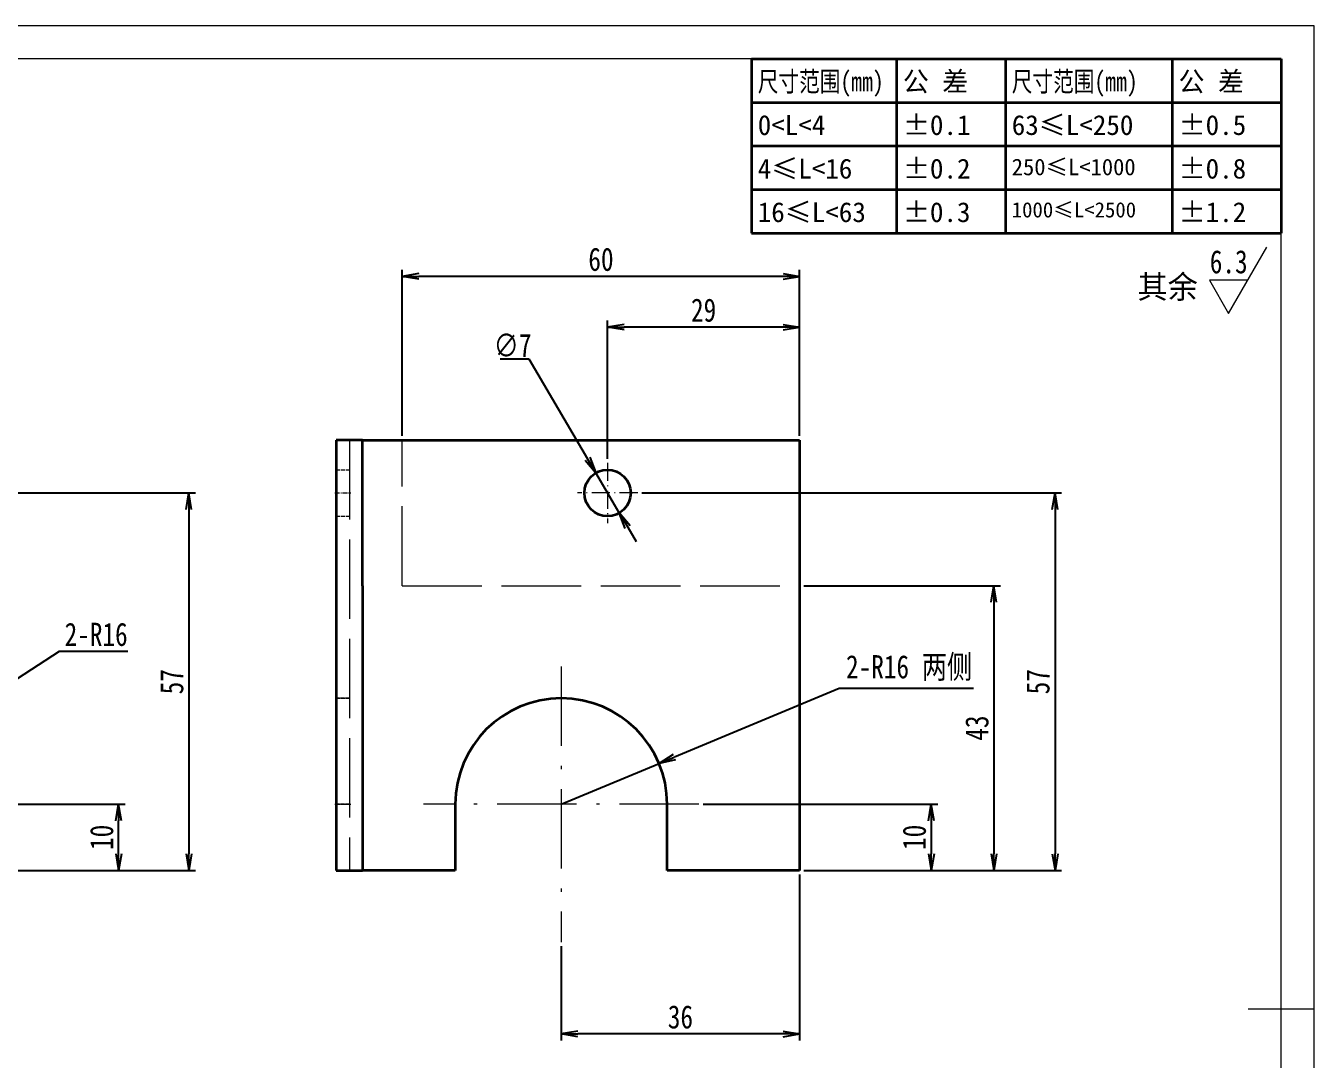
# Model space of a CAD drawing. Header units: millimetres. Extents: x -15766 to 80009, y -9701 to 15159.
# Drawn here: x -10473.3 to -10278.7, y 11274.9 to 11431.1 of the extents above; entities that cross this region are included whole.
import ezdxf
from ezdxf.enums import TextEntityAlignment as Align

# ---------------------------------------------------------------- set-up
doc = ezdxf.new("R2010")
doc.units = ezdxf.units.MM
for name, pattern in [('CENTER-HOKUTO_1', [16, 13, -1, 1, -1]), ('DASHDOT', [18.5, 12, -3, 0.5, -3]), ('DASHED', [15, 12, -3]), ('HIDDEN-HOKUTO_1', [2, 1, -1])]:
    doc.linetypes.add(name, pattern=pattern)
doc.layers.get('DEFPOINTS').update_dxf_attribs({"lineweight": 18})
for name, color, linetype, lineweight in [('AM_7', 2, 'CENTER-HOKUTO_1', 18), ('AM_HID', 1, 'HIDDEN-HOKUTO_1', 18), ('AM_VIS', 7, 'Continuous', 18), ('CDRAFT0', 7, 'Continuous', 18), ('DIM', 253, 'Continuous', 20), ('title_frame', 7, 'Continuous', 18), ('word_dim', 9, 'Continuous', 18), ('尺寸线层', 3, 'Continuous', 18), ('粗实线层', 7, 'Continuous', 35), ('粗实线层_1', 7, 'Continuous', 15)]:
    doc.layers.add(name, color=color, linetype=linetype, lineweight=lineweight)
doc.styles.add('DIM', font='', dxfattribs={"width": 0.8})
doc.styles.get('DIM').set_extended_font_data('NSimSun')
doc.dimstyles.new('1-1$0', dxfattribs={"dimtxt": 3.5, "dimasz": 2.5, "dimexe": 1, "dimexo": 0.625, "dimgap": 0.8, "dimtad": 1, "dimdsep": 46, "dimtxsty": 'DIM', "dimblk": 'OPEN', "dimcen": 0, "dimdle": 5, "dimclrd": 256, "dimclre": 256, "dimclrt": 3, "dimazin": 3, "dimtfac": 0.5, "dimtmove": 0, "dimatfit": 3, "dimldrblk": 'OPEN', "dimfxl": 0, "dimtolj": 1, "dimarcsym": 0})
doc.dimstyles.new('1-1$3', dxfattribs={"dimtxt": 3.5, "dimasz": 2.5, "dimexe": 1, "dimexo": 0.625, "dimgap": 0.3, "dimtad": 1, "dimtih": 1, "dimtoh": 1, "dimdsep": 46, "dimtxsty": 'DIM', "dimblk": 'OPEN', "dimcen": 0, "dimdle": 5, "dimclrd": 256, "dimclre": 256, "dimclrt": 3, "dimazin": 3, "dimtfac": 0.5, "dimtmove": 0, "dimatfit": 3, "dimldrblk": 'OPEN', "dimfxl": 0, "dimtolj": 1, "dimarcsym": 0})
doc.dimstyles.new('1-1$4', dxfattribs={"dimtxt": 3.5, "dimasz": 2.5, "dimexe": 1, "dimexo": 0.625, "dimgap": 0.8, "dimtad": 1, "dimtih": 1, "dimtoh": 1, "dimzin": 12, "dimdsep": 46, "dimtxsty": 'DIM', "dimblk": 'OPEN', "dimcen": 0, "dimdle": 5, "dimclrd": 256, "dimclre": 256, "dimclrt": 3, "dimazin": 3, "dimtfac": 0.5, "dimtmove": 0, "dimatfit": 3, "dimldrblk": 'OPEN', "dimfxl": 0, "dimtolj": 1, "dimarcsym": 0})

# ---------------------------------------------------------------- blocks, each defined once
blk = doc.blocks.new('*X3')
at = {"layer": 'CDRAFT0'}
for p, q in [((420, 297), (0, 297)), ((420, 0), (420, 297))]:
    blk.add_line(p, q, dxfattribs=at)
at = {"layer": '粗实线层_1'}
for p, q in [((415, 292), (25, 292)), ((415, 5), (415, 292)), ((420, 148.5), (410, 148.5))]:
    blk.add_line(p, q, dxfattribs=at)
blk = doc.blocks.new('自由公差_1')
at = {"layer": '粗实线层'}
for p, q in [((-80, 0), (0, 0)), ((-80, 0), (-80, -26.3)), ((-58.08, 0), (-58.08, -26.3)), ((-41.64, 0), (-41.64, -26.3)), ((-16.44, 0), (-16.44, -26.3)), ((0, 0), (0, -26.3)), ((-80, -6.58), (0, -6.58)), ((-80, -13.15), (0, -13.15)), ((-80, -19.73), (0, -19.73)), ((-80, -26.3), (0, -26.3))]:
    blk.add_line(p, q, dxfattribs=at)
at = {"layer": '尺寸线层', "linetype": 'Continuous', "attachment_point": 1, "line_spacing_factor": 0.9}
for s, insert, char_height, width in [('{\\W0.8;尺寸范围(mm)}', (-79.04, -1.92), 3, 22.6032), ('公 差', (-57.12, -1.92), 3, 22.6032), ('{\\W0.8;尺寸范围(mm)}', (-40.68, -1.92), 3, 22.6032), ('公 差', (-15.48, -1.92), 3, 22.6032), ('0<L<4', (-79.04, -8.49), 3, 22.6032), ('%%P0.1', (-57.12, -8.49), 3, 12.7119), ('63≤L<250', (-40.68, -8.49), 3, 22.6032), ('%%P0.5', (-15.48, -8.49), 3, 12.5771), ('4≤L<16', (-79.04, -15.07), 3, 22.6032), ('%%P0.2', (-57.12, -15.07), 3, 12.4769), ('250≤L<1000', (-40.68, -15.07), 2.5, 22.6032), ('%%P0.8', (-15.48, -15.07), 3, 13.0759), ('%%P0.3', (-57.12, -21.64), 3, 12.7119), ('%%P1.2', (-15.48, -21.64), 3, 12.8764), ('16≤L<63', (-79.04, -21.64), 3, 22.6032), ('1000≤L<2500', (-40.68, -21.64), 2.3, 22.6032)]:
    blk.add_mtext(s, dxfattribs=dict(at, insert=insert, char_height=char_height, width=width))
blk = doc.blocks.new('_OPEN')
at = {"color": 0, "linetype": 'ByBlock', "lineweight": -2}
for p, q in [((-1, 0.166667), (0, 0)), ((-1, -0.166667), (0, 0)), ((0, 0), (-1, 0))]:
    blk.add_line(p, q, dxfattribs=at)
blk = doc.blocks.new('*D72')
at = {"layer": 'DEFPOINTS', "color": 0, "transparency": 16777216}
for p in [(-10356.45, 11303.56), (-10392.45, 11292.76), (-10392.45, 11278.88)]:
    blk.add_point(p, dxfattribs=at)
at = {"layer": 'DIM', "linetype": 'Continuous', "lineweight": -2, "transparency": 16777216}
for p, q in [((-10356.45, 11302.93), (-10356.45, 11277.88)), ((-10392.45, 11292.13), (-10392.45, 11277.88)), ((-10358.95, 11278.88), (-10389.95, 11278.88))]:
    blk.add_line(p, q, dxfattribs=at)
at = {"layer": 'DIM', "lineweight": -2, "transparency": 16777216, "xscale": 2.5, "yscale": 2.5, "zscale": 2.5, "rotation": 180}
blk.add_blockref('_OPEN', (-10392.45, 11278.88), dxfattribs=at)
at = {"layer": 'DIM', "lineweight": -2, "transparency": 16777216, "xscale": 2.5, "yscale": 2.5, "zscale": 2.5}
blk.add_blockref('_OPEN', (-10356.45, 11278.88), dxfattribs=at)
at = {"layer": 'DIM', "color": 3, "transparency": 16777216, "insert": (-10374.45, 11281.43), "char_height": 3.5, "attachment_point": 5, "style": 'DIM'}
blk.add_mtext('\\A1;36', dxfattribs=at)
blk = doc.blocks.new('*D73')
at = {"layer": 'DEFPOINTS', "color": 0, "transparency": 16777216}
for p in [(-10371.65, 11313.56), (-10356.45, 11303.56), (-10336.56, 11303.56)]:
    blk.add_point(p, dxfattribs=at)
at = {"layer": 'DIM', "linetype": 'Continuous', "lineweight": -2, "transparency": 16777216}
for p, q in [((-10371.02, 11313.56), (-10335.56, 11313.56)), ((-10336.56, 11311.06), (-10336.56, 11306.06)), ((-10355.82, 11303.56), (-10335.56, 11303.56))]:
    blk.add_line(p, q, dxfattribs=at)
at = {"layer": 'DIM', "lineweight": -2, "transparency": 16777216, "xscale": 2.5, "yscale": 2.5, "zscale": 2.5}
for p, rotation in [((-10336.56, 11313.56), 90), ((-10336.56, 11303.56), 270)]:
    blk.add_blockref('_OPEN', p, dxfattribs=dict(at, rotation=rotation))
at = {"layer": 'DIM', "color": 3, "transparency": 16777216, "insert": (-10339.11, 11308.56), "char_height": 3.5, "attachment_point": 5, "rotation": 90, "style": 'DIM'}
blk.add_mtext('\\A1;10', dxfattribs=at)
blk = doc.blocks.new('*D74')
at = {"layer": 'DEFPOINTS', "color": 0, "transparency": 16777216}
for p in [(-10377.68, 11319.71), (-10392.45, 11313.56)]:
    blk.add_point(p, dxfattribs=at)
at = {"layer": 'DIM', "linetype": 'Continuous', "lineweight": -2, "transparency": 16777216}
for p, q in [((-10350.48, 11331.05), (-10375.37, 11320.68)), ((-10330.2, 11331.05), (-10350.48, 11331.05)), ((-10392.45, 11313.56), (-10377.68, 11319.71))]:
    blk.add_line(p, q, dxfattribs=at)
at = {"layer": 'DIM', "lineweight": -2, "transparency": 16777216, "xscale": 2.5, "yscale": 2.5, "zscale": 2.5, "rotation": 202.6273037902984}
blk.add_blockref('_OPEN', (-10377.68, 11319.71), dxfattribs=at)
at = {"layer": 'DIM', "color": 3, "transparency": 16777216, "insert": (-10339.91, 11334.13), "char_height": 3.5, "attachment_point": 5, "style": 'DIM'}
blk.add_mtext('\\A1;2-R16 两侧', dxfattribs=at)
blk = doc.blocks.new('*D75')
at = {"layer": 'DEFPOINTS', "color": 0, "transparency": 16777216}
for p in [(-10385.45, 11385.6), (-10356.45, 11368.56), (-10385.45, 11365.11)]:
    blk.add_point(p, dxfattribs=at)
at = {"layer": 'DIM', "linetype": 'Continuous', "lineweight": -2, "transparency": 16777216}
for p, q in [((-10385.45, 11365.73), (-10385.45, 11386.6)), ((-10358.95, 11385.6), (-10382.95, 11385.6)), ((-10356.45, 11369.18), (-10356.45, 11386.6))]:
    blk.add_line(p, q, dxfattribs=at)
at = {"layer": 'DIM', "lineweight": -2, "transparency": 16777216, "xscale": 2.5, "yscale": 2.5, "zscale": 2.5, "rotation": 180}
blk.add_blockref('_OPEN', (-10385.45, 11385.6), dxfattribs=at)
at = {"layer": 'DIM', "lineweight": -2, "transparency": 16777216, "xscale": 2.5, "yscale": 2.5, "zscale": 2.5}
blk.add_blockref('_OPEN', (-10356.45, 11385.6), dxfattribs=at)
at = {"layer": 'DIM', "color": 3, "transparency": 16777216, "insert": (-10370.95, 11388.15), "char_height": 3.5, "attachment_point": 5, "style": 'DIM'}
blk.add_mtext('\\A1;29', dxfattribs=at)
blk = doc.blocks.new('*D76')
at = {"layer": 'DEFPOINTS', "color": 0, "transparency": 16777216}
for p in [(-10380.9, 11360.56), (-10356.45, 11303.56), (-10317.88, 11303.56)]:
    blk.add_point(p, dxfattribs=at)
at = {"layer": 'DIM', "linetype": 'Continuous', "lineweight": -2, "transparency": 16777216}
for p, q in [((-10380.27, 11360.56), (-10316.88, 11360.56)), ((-10317.88, 11358.06), (-10317.88, 11306.06)), ((-10355.82, 11303.56), (-10316.88, 11303.56))]:
    blk.add_line(p, q, dxfattribs=at)
at = {"layer": 'DIM', "lineweight": -2, "transparency": 16777216, "xscale": 2.5, "yscale": 2.5, "zscale": 2.5}
for p, rotation in [((-10317.88, 11360.56), 90), ((-10317.88, 11303.56), 270)]:
    blk.add_blockref('_OPEN', p, dxfattribs=dict(at, rotation=rotation))
at = {"layer": 'DIM', "color": 3, "transparency": 16777216, "insert": (-10320.43, 11332.06), "char_height": 3.5, "attachment_point": 5, "rotation": 90, "style": 'DIM'}
blk.add_mtext('\\A1;57', dxfattribs=at)
blk = doc.blocks.new('*D77')
at = {"layer": 'DEFPOINTS', "color": 0, "transparency": 16777216}
for p in [(-10356.45, 11346.56), (-10355.82, 11303.56), (-10327.11, 11303.56)]:
    blk.add_point(p, dxfattribs=at)
at = {"layer": 'DIM', "linetype": 'Continuous', "lineweight": -2, "transparency": 16777216}
for p, q in [((-10355.82, 11346.56), (-10326.11, 11346.56)), ((-10327.11, 11344.06), (-10327.11, 11306.06)), ((-10355.2, 11303.56), (-10326.11, 11303.56))]:
    blk.add_line(p, q, dxfattribs=at)
at = {"layer": 'DIM', "lineweight": -2, "transparency": 16777216, "xscale": 2.5, "yscale": 2.5, "zscale": 2.5}
for p, rotation in [((-10327.11, 11346.56), 90), ((-10327.11, 11303.56), 270)]:
    blk.add_blockref('_OPEN', p, dxfattribs=dict(at, rotation=rotation))
at = {"layer": 'DIM', "color": 3, "transparency": 16777216, "insert": (-10329.66, 11325.06), "char_height": 3.5, "attachment_point": 5, "rotation": 90, "style": 'DIM'}
blk.add_mtext('\\A1;43', dxfattribs=at)
blk = doc.blocks.new('*D78')
at = {"layer": 'DEFPOINTS', "color": 0, "transparency": 16777216}
for p in [(-10416.45, 11393.27), (-10416.45, 11368.56), (-10356.45, 11368.56)]:
    blk.add_point(p, dxfattribs=at)
at = {"layer": 'DIM', "linetype": 'Continuous', "lineweight": -2, "transparency": 16777216}
for p, q in [((-10416.45, 11369.18), (-10416.45, 11394.27)), ((-10358.95, 11393.27), (-10413.95, 11393.27)), ((-10356.45, 11369.18), (-10356.45, 11394.27))]:
    blk.add_line(p, q, dxfattribs=at)
at = {"layer": 'DIM', "lineweight": -2, "transparency": 16777216, "xscale": 2.5, "yscale": 2.5, "zscale": 2.5, "rotation": 180}
blk.add_blockref('_OPEN', (-10416.45, 11393.27), dxfattribs=at)
at = {"layer": 'DIM', "lineweight": -2, "transparency": 16777216, "xscale": 2.5, "yscale": 2.5, "zscale": 2.5}
blk.add_blockref('_OPEN', (-10356.45, 11393.27), dxfattribs=at)
at = {"layer": 'DIM', "color": 3, "transparency": 16777216, "insert": (-10386.45, 11395.82), "char_height": 3.5, "attachment_point": 5, "style": 'DIM'}
blk.add_mtext('\\A1;60', dxfattribs=at)
blk = doc.blocks.new('*D81')
at = {"layer": 'DEFPOINTS', "color": 0, "transparency": 16777216}
for p in [(-10482.92, 11313.56), (-10459.29, 11313.56), (-10477.72, 11303.56)]:
    blk.add_point(p, dxfattribs=at)
at = {"layer": 'DIM', "linetype": 'Continuous', "lineweight": -2, "transparency": 16777216}
for p, q in [((-10482.29, 11313.56), (-10458.29, 11313.56)), ((-10459.29, 11306.06), (-10459.29, 11311.06)), ((-10477.09, 11303.56), (-10458.29, 11303.56))]:
    blk.add_line(p, q, dxfattribs=at)
at = {"layer": 'DIM', "lineweight": -2, "transparency": 16777216, "xscale": 2.5, "yscale": 2.5, "zscale": 2.5}
for p, rotation in [((-10459.29, 11313.56), 90), ((-10459.29, 11303.56), 270)]:
    blk.add_blockref('_OPEN', p, dxfattribs=dict(at, rotation=rotation))
at = {"layer": 'DIM', "color": 3, "transparency": 16777216, "insert": (-10461.84, 11308.56), "char_height": 3.5, "attachment_point": 5, "rotation": 90, "style": 'DIM'}
blk.add_mtext('\\A1;10', dxfattribs=at)
blk = doc.blocks.new('*D82')
at = {"layer": 'DEFPOINTS', "color": 0, "transparency": 16777216}
for p in [(-10490.31, 11322.29), (-10503.72, 11313.56)]:
    blk.add_point(p, dxfattribs=at)
at = {"layer": 'DIM', "linetype": 'Continuous', "lineweight": -2, "transparency": 16777216}
for p, q in [((-10468.29, 11336.64), (-10488.22, 11323.66)), ((-10457.91, 11336.64), (-10468.29, 11336.64)), ((-10503.72, 11313.56), (-10490.31, 11322.29))]:
    blk.add_line(p, q, dxfattribs=at)
at = {"layer": 'DIM', "lineweight": -2, "transparency": 16777216, "xscale": 2.5, "yscale": 2.5, "zscale": 2.5, "rotation": 213.0849676556087}
blk.add_blockref('_OPEN', (-10490.31, 11322.29), dxfattribs=at)
at = {"layer": 'DIM', "color": 3, "transparency": 16777216, "insert": (-10462.69, 11339.19), "char_height": 3.5, "attachment_point": 5, "style": 'DIM'}
blk.add_mtext('\\A1;2-R16', dxfattribs=at)
blk = doc.blocks.new('*D84')
at = {"layer": 'DEFPOINTS', "color": 0, "transparency": 16777216}
for p in [(-10498.17, 11360.56), (-10477.09, 11303.56), (-10448.7, 11303.56)]:
    blk.add_point(p, dxfattribs=at)
at = {"layer": 'DIM', "linetype": 'Continuous', "lineweight": -2, "transparency": 16777216}
for p, q in [((-10497.54, 11360.56), (-10447.7, 11360.56)), ((-10448.7, 11358.06), (-10448.7, 11306.06)), ((-10476.47, 11303.56), (-10447.7, 11303.56))]:
    blk.add_line(p, q, dxfattribs=at)
at = {"layer": 'DIM', "lineweight": -2, "transparency": 16777216, "xscale": 2.5, "yscale": 2.5, "zscale": 2.5}
for p, rotation in [((-10448.7, 11360.56), 90), ((-10448.7, 11303.56), 270)]:
    blk.add_blockref('_OPEN', p, dxfattribs=dict(at, rotation=rotation))
at = {"layer": 'DIM', "color": 3, "transparency": 16777216, "insert": (-10451.25, 11332.06), "char_height": 3.5, "attachment_point": 5, "rotation": 90, "style": 'DIM'}
blk.add_mtext('\\A1;57', dxfattribs=at)
blk = doc.blocks.new('*D86')
at = {"layer": 'DEFPOINTS', "color": 0, "transparency": 16777216}
for p in [(-10387.22, 11363.58), (-10383.68, 11357.54)]:
    blk.add_point(p, dxfattribs=at)
at = {"layer": 'DIM', "linetype": 'Continuous', "lineweight": -2, "transparency": 16777216}
for p, q in [((-10401.66, 11380.8), (-10397.35, 11380.8)), ((-10397.35, 11380.8), (-10388.49, 11365.73)), ((-10383.68, 11357.54), (-10387.22, 11363.58)), ((-10382.41, 11355.39), (-10381.14, 11353.23))]:
    blk.add_line(p, q, dxfattribs=at)
at = {"layer": 'DIM', "lineweight": -2, "transparency": 16777216, "xscale": 2.5, "yscale": 2.5, "zscale": 2.5}
for p, rotation in [((-10387.22, 11363.58), 300.4495400053756), ((-10383.68, 11357.54), 120.4495400053756)]:
    blk.add_blockref('_OPEN', p, dxfattribs=dict(at, rotation=rotation))
at = {"layer": 'DIM', "color": 3, "transparency": 16777216, "insert": (-10399.8, 11382.85), "char_height": 3.5, "attachment_point": 5, "style": 'DIM'}
blk.add_mtext('\\A1;∅7', dxfattribs=at)

msp = doc.modelspace()

# ---------------------------------------------------------------- linework, layer by layer
at = {"layer": 'AM_7', "linetype": 'DASHDOT', "lineweight": 13, "ltscale": 0.227499}
msp.add_line((-10385.44918, 11365.10864), (-10385.44918, 11356.00866), dxfattribs=at)
at = {"layer": 'AM_7', "linetype": 'DASHDOT', "lineweight": 13, "ltscale": 0.059985}
msp.add_line((-10426.64938, 11360.55865), (-10424.24996, 11360.55865), dxfattribs=at)
at = {"layer": 'AM_7', "linetype": 'DASHDOT', "lineweight": 13, "ltscale": 0.227515}
msp.add_line((-10380.89938, 11360.55865), (-10389.99996, 11360.55865), dxfattribs=at)
at = {"layer": 'AM_7', "linetype": 'DASHDOT', "lineweight": 13}
for p, q in [((-10392.44918, 11334.35864), (-10392.44918, 11292.75866)), ((-10371.64938, 11313.55865), (-10413.24996, 11313.55865))]:
    msp.add_line(p, q, dxfattribs=at)
at = {"layer": 'AM_7', "linetype": 'DASHDOT', "lineweight": 13, "ltscale": 0.06001}
msp.add_line((-10426.65035, 11313.55865), (-10424.24996, 11313.55865), dxfattribs=at)
at = {"layer": 'AM_HID', "linetype": 'DASHED', "lineweight": 13}
for p, q in [((-10424.44918, 11368.55865), (-10424.44918, 11303.55865)), ((-10422.44918, 11368.55865), (-10422.44918, 11303.55865)), ((-10422.44918, 11368.55865), (-10422.44918, 11303.55865)), ((-10422.44918, 11368.55865), (-10422.44918, 11303.55865)), ((-10416.44918, 11346.55865), (-10416.44918, 11368.55865)), ((-10416.44918, 11346.55865), (-10356.44918, 11346.55865))]:
    msp.add_line(p, q, dxfattribs=at)
at = {"layer": 'AM_HID', "linetype": 'DASHED', "lineweight": 13, "ltscale": 0.05}
for p, q in [((-10426.44918, 11364.05865), (-10424.44918, 11364.05865)), ((-10426.44918, 11357.05865), (-10424.44918, 11357.05865)), ((-10426.44918, 11329.55865), (-10424.44918, 11329.55865)), ((-10424.44918, 11329.55865), (-10426.44918, 11329.55865)), ((-10426.44918, 11313.55865), (-10424.44918, 11313.55865)), ((-10426.44918, 11313.55865), (-10424.44918, 11313.55865)), ((-10424.44918, 11313.55865), (-10426.44918, 11313.55865)), ((-10426.44918, 11313.55865), (-10424.44918, 11313.55865))]:
    msp.add_line(p, q, dxfattribs=at)
at = {"layer": 'AM_VIS', "lineweight": 35}
for p, q in [((-10426.44918, 11368.55865), (-10426.44918, 11303.55865)), ((-10422.44918, 11346.55865), (-10422.44918, 11368.55865)), ((-10422.44918, 11368.55865), (-10356.44918, 11368.55865)), ((-10356.44918, 11368.55865), (-10356.44918, 11303.55865)), ((-10422.44918, 11346.55865), (-10422.44918, 11303.55865)), ((-10356.44918, 11303.55865), (-10376.44918, 11303.55865))]:
    msp.add_line(p, q, dxfattribs=at)
at = {"layer": 'AM_VIS', "lineweight": 35, "ltscale": 0.1}
for p, q in [((-10422.44918, 11368.55865), (-10426.44918, 11368.55865)), ((-10426.44918, 11303.55865), (-10422.44918, 11303.55865))]:
    msp.add_line(p, q, dxfattribs=at)
at = {"layer": 'AM_VIS', "lineweight": 35, "ltscale": 0.25}
for p, q in [((-10408.44918, 11313.55865), (-10408.44918, 11303.55865)), ((-10376.44918, 11303.55865), (-10376.44918, 11313.55865))]:
    msp.add_line(p, q, dxfattribs=at)
at = {"layer": 'AM_VIS', "lineweight": 35, "ltscale": 0.35}
msp.add_line((-10408.44918, 11303.55865), (-10422.44918, 11303.55865), dxfattribs=at)
at = {"layer": 'AM_VIS', "lineweight": 35}
msp.add_circle((-10385.44918, 11360.55865), 3.5, dxfattribs=at)
msp.add_arc((-10392.44918, 11313.55865), 16, 0, 179.999995, dxfattribs=at)
at = {"layer": 'DIM'}
for p, q in [((-10291.67567, 11387.67681), (-10285.90216, 11397.67681)), ((-10288.78891, 11392.67681), (-10294.56242, 11392.67681)), ((-10294.56242, 11392.67681), (-10291.67567, 11387.67681))]:
    msp.add_line(p, q, dxfattribs=at)

# ---------------------------------------------------------------- block references
at = {"layer": 'title_frame'}
for name, p in [('*X3', (-10698.73078, 11134.10436)), ('自由公差_1', (-10283.73078, 11426.10436))]:
    msp.add_blockref(name, p, dxfattribs=at)

# ---------------------------------------------------------------- texts
at = {"layer": 'DIM', "color": 2, "style": 'DIM', "width": 0.8}
msp.add_attdef('6.3', text='0.0', height=3.5, dxfattribs=at).set_placement((-10288.78891, 11392.67681), align=Align.BOTTOM_RIGHT)
at = {"layer": 'word_dim', "linetype": 'Continuous', "insert": (-10305.41563, 11393.44267), "char_height": 3.5, "width": 10.860604, "attachment_point": 1}
msp.add_mtext('{\\C3;其余}', dxfattribs=at)

# ---------------------------------------------------------------- dimensions: what is measured, and where the dimension line sits
at = {"layer": 'DIM'}
for base, p1, p2, picture, middle in [((-10416.44918, 11393.26637), (-10356.44918, 11368.55865), (-10416.44918, 11368.55865), '*D78', (-10386.44918, 11395.81637)), ((-10385.44918, 11385.60282), (-10356.44918, 11368.55865), (-10385.44918, 11365.10864), '*D75', (-10370.94918, 11388.15282)), ((-10392.44918, 11278.87967), (-10356.44918, 11303.55865), (-10392.44918, 11292.75866), '*D72', (-10374.44918, 11281.42967))]:
    dim = msp.add_linear_dim(base=base, p1=p1, p2=p2, dimstyle='1-1$0', dxfattribs=at)
    dim.commit()
    dim.dimension.update_dxf_attribs({"geometry": picture, "text_midpoint": middle})
dim = msp.add_diameter_dim_2p(p1=(-10383.67545, 11357.54138), p2=(-10387.22291, 11363.57592), dimstyle='1-1$3', dxfattribs=at)
dim.commit()
dim.dimension.update_dxf_attribs({"geometry": '*D86', "text_midpoint": (-10399.79818, 11380.79909), "dimtype": 163})
for base, p1, p2, picture, middle in [((-10448.69808, 11303.55865), (-10498.16891, 11360.55865), (-10477.09371, 11303.55865), '*D84', (-10451.24808, 11332.05865)), ((-10317.87842, 11303.55865), (-10380.89938, 11360.55865), (-10356.44918, 11303.55865), '*D76', (-10320.42842, 11332.05865)), ((-10327.1079, 11303.55865), (-10356.44918, 11346.55865), (-10355.82418, 11303.55865), '*D77', (-10329.6579, 11325.05865)), ((-10459.28614, 11313.55865), (-10477.71871, 11303.55865), (-10482.91891, 11313.55865), '*D81', (-10461.83614, 11308.55865)), ((-10336.55963, 11303.55865), (-10371.64938, 11313.55865), (-10356.44918, 11303.55865), '*D73', (-10339.10963, 11308.55865))]:
    dim = msp.add_linear_dim(base=base, p1=p1, p2=p2, angle=90, dimstyle='1-1$0', dxfattribs=at)
    dim.commit()
    dim.dimension.update_dxf_attribs({"geometry": picture, "text_midpoint": middle})
for center, mpoint, text, picture, middle in [((-10503.71871, 11313.55865), (-10490.31292, 11322.29276), '2-<>', '*D82', (-10462.68607, 11336.6422)), ((-10392.44918, 11313.55865), (-10377.68075, 11319.71441), '2-<> 两侧', '*D74', (-10339.91118, 11331.05225))]:
    dim = msp.add_radius_dim(center=center, mpoint=mpoint, text=text, dimstyle='1-1$4', dxfattribs=at)
    dim.commit()
    dim.dimension.update_dxf_attribs({"geometry": picture, "text_midpoint": middle, "dimtype": 164})

doc.saveas('drawing.dxf')
